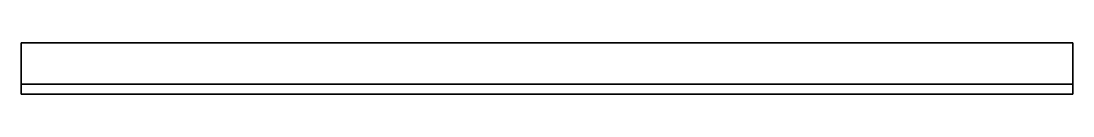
# Model space of a CAD drawing. Extents: x -195 to 175, y -38 to -20.
import ezdxf

# ---------------------------------------------------------------- set-up
doc = ezdxf.new("R2010")
doc.units = 0
doc.header["$MEASUREMENT"] = 0
doc.layers.add('Corpo', color=8, linetype='Continuous')

msp = doc.modelspace()

# ---------------------------------------------------------------- linework, layer by layer
at = {"layer": 'Corpo', "color": 0, "extrusion": (-1e-16, -1, 4e-16)}
for p, q in [((-194.95, -20.18, -5.92), (-194.95, -20.18, 2.58)), ((-194.95, -20.18, 2.58), (-194.95, -38.28, 2.58)), ((-194.95, -34.78, -4.72), (-194.95, -20.18, -5.92)), ((175.05, -20.18, -5.92), (175.05, -20.18, 2.58)), ((175.05, -20.18, 2.58), (175.05, -38.28, 2.58)), ((175.05, -34.78, -4.72), (175.05, -20.18, -5.92)), ((-194.95, -38.28, -11.52), (-194.95, -34.78, -11.52)), ((-194.95, -34.78, -11.52), (-194.95, -34.78, -4.72)), ((175.05, -38.28, -11.52), (175.05, -34.78, -11.52)), ((175.05, -34.78, -11.52), (175.05, -34.78, -4.72)), ((-194.95, -38.28, 2.58), (-194.95, -38.28, -11.52)), ((175.05, -38.28, 2.58), (175.05, -38.28, -11.52))]:
    msp.add_line(p, q, dxfattribs=at)
at = {"layer": 'Corpo', "color": 0}
for points in [[(-194.95, -20.18, 2.58), (-194.95, -20.18, -5.92), (-194.95, -34.78, -4.72), (-194.95, -34.78, 2.58)], [(175.05, -20.18, -5.92), (-194.95, -20.18, -5.92), (-194.95, -34.78, -4.72), (175.05, -34.78, -4.72)], [(-194.95, -38.28, 2.58), (-194.95, -20.18, 2.58), (175.05, -20.18, 2.58), (175.05, -38.28, 2.58)], [(-194.95, -20.18, 2.58), (-194.95, -20.18, -5.92), (175.05, -20.18, -5.92), (175.05, -20.18, 2.58)], [(175.05, -20.18, 2.58), (175.05, -20.18, -5.92), (175.05, -34.78, -4.72), (175.05, -34.78, 2.58)], [(-194.95, -38.28, 2.58), (-194.95, -38.28, -11.52), (-194.95, -34.78, -11.52), (-194.95, -34.78, 2.58)], [(-194.95, -34.78, -4.72), (-194.95, -34.78, -11.52), (175.05, -34.78, -11.52), (175.05, -34.78, -4.72)], [(175.05, -38.28, -11.52), (175.05, -34.78, -11.52), (-194.95, -34.78, -11.52), (-194.95, -38.28, -11.52)], [(175.05, -38.28, 2.58), (175.05, -38.28, -11.52), (175.05, -34.78, -11.52), (175.05, -34.78, 2.58)], [(-194.95, -38.28, -11.52), (-194.95, -38.28, 2.58), (175.05, -38.28, 2.58), (175.05, -38.28, -11.52)]]:
    msp.add_3dface(points, dxfattribs=at)

doc.saveas('drawing.dxf')
